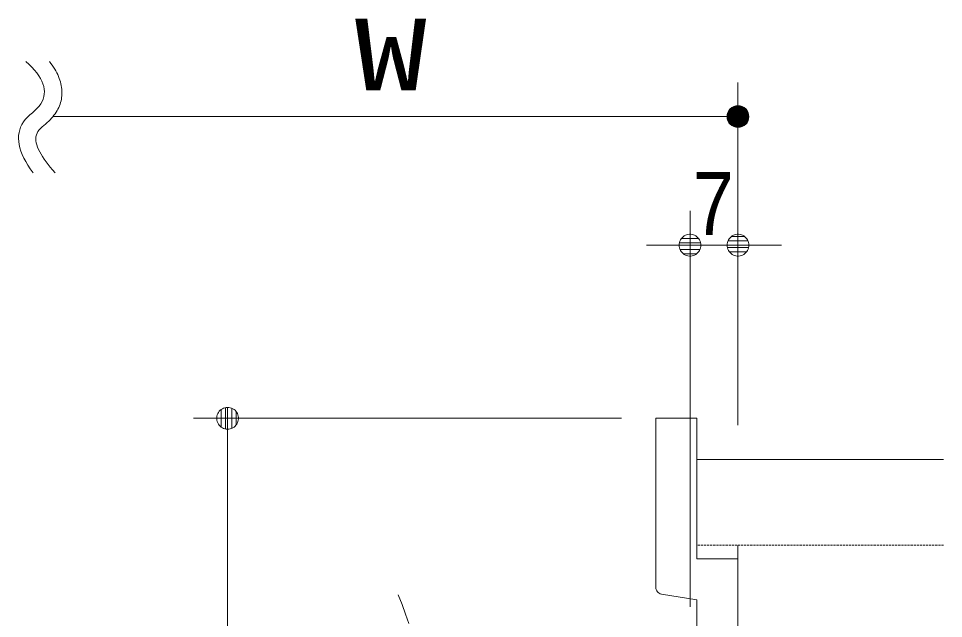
# Model space of a CAD drawing. Units: millimetres, scale not verified. Extents: x -6062 to 6062, y -3045 to 3045.
# Drawn here: x -1455 to -914, y 1636 to 1986 of the extents above; entities that cross this region are included whole.
import ezdxf
from ezdxf.enums import TextEntityAlignment as Align

# ---------------------------------------------------------------- set-up
doc = ezdxf.new("R2010")
doc.units = ezdxf.units.MM
doc.header["$LTSCALE"] = 20
doc.linetypes.add('DASHED1', pattern=[1.8, 1.2, -0.6])
for name, color, linetype, lineweight in [('0-1_0', 7, 'Continuous', 9), ('0-2_2寸法-1', 7, 'Continuous', 9), ('0-3_2寸法-3', 7, 'Continuous', 9), ('0-4_3一般', 7, 'Continuous', 9)]:
    doc.layers.add(name, color=color, linetype=linetype, lineweight=lineweight)
doc.styles.add('ＭＳ ゴシック', font='')
doc.styles.add('ＭＳ Ｐゴシック', font='')
doc.styles.get('ＭＳ ゴシック').set_extended_font_data('MS Gothic')
doc.styles.get('ＭＳ Ｐゴシック').set_extended_font_data('MS PGothic')

# ---------------------------------------------------------------- blocks, each defined once
blk = doc.blocks.new('_Dot')
at = {"layer": '0-1_0'}
for p, q in [((-10, 0), (-20, 0)), ((9.78, 2), (-9.78, 2)), ((7.99, 6), (-7.99, 6)), ((9.16, -3.98), (-9.16, -3.98)), ((6, -7.98), (-6, -7.98))]:
    blk.add_line(p, q, dxfattribs=at)
for points in [[(10, 0), (9.92, 1.25), (9.69, 2.49), (9.3, 3.68), (8.76, 4.82), (8.09, 5.88), (7.29, 6.85), (6.37, 7.71), (5.36, 8.44), (4.26, 9.05), (3.09, 9.51), (1.87, 9.82), (0.63, 9.98), (-0.63, 9.98), (-1.87, 9.82), (-3.09, 9.51), (-4.26, 9.05), (-5.36, 8.44), (-6.37, 7.71), (-7.29, 6.85), (-8.09, 5.88), (-8.76, 4.82), (-9.3, 3.68), (-9.69, 2.49), (-9.92, 1.25), (-10, 0), (0, 0)], [(-10, 0), (-9.92, -1.25), (-9.69, -2.49), (-9.3, -3.68), (-8.76, -4.82), (-8.09, -5.88), (-7.29, -6.85), (-6.37, -7.71), (-5.36, -8.44), (-4.26, -9.05), (-3.09, -9.51), (-1.87, -9.82), (-0.63, -9.98), (0.63, -9.98), (1.87, -9.82), (3.09, -9.51), (4.26, -9.05), (5.36, -8.44), (6.37, -7.71), (7.29, -6.85), (8.09, -5.88), (8.76, -4.82), (9.3, -3.68), (9.69, -2.49), (9.92, -1.25), (10, 0), (0, 0)]]:
    blk.add_lwpolyline(points, close=True, dxfattribs=at)
blk = doc.blocks.new('グループ')
at = {"layer": '0-3_2寸法-3'}
blk.add_line((6796, 37965.6), (6827.9, 37920.9), dxfattribs=at)
for points in [[(6743.4, 39220.9), (6780.9, 39186.4), (6814.8, 39152.5), (6845.2, 39119), (6872.1, 39086), (6895.4, 39053.4), (6915.2, 39021.4), (6931.4, 38989.8), (6944.1, 38958.7), (6953.3, 38928), (6959, 38897.8), (6961.1, 38868.2), (6959.7, 38838.9), (6954.7, 38810.2), (6946.2, 38781.9), (6934.2, 38754.1), (6918.7, 38726.8), (6899.6, 38700), (6877, 38673.6), (6850.8, 38647.7), (6821.2, 38622.3), (6790, 38596.9), (6762.1, 38570.5), (6737.5, 38543), (6716.1, 38514.6), (6698.2, 38485.2), (6683.5, 38454.7), (6672.2, 38423.2), (6664.2, 38390.7), (6659.6, 38357.1), (6658.2, 38322.6), (6660.2, 38287), (6665.5, 38250.4), (6674.2, 38212.8), (6686.2, 38174.2), (6701.5, 38134.5), (6720.1, 38093.8), (6742.1, 38052.1), (6767.3, 38009.4), (6796, 37965.6)], [(7019.7, 39220.9), (7037, 39198.6), (7053.2, 39176.4), (7068.1, 39154.3), (7081.9, 39132.3), (7094.5, 39110.3), (7105.9, 39088.4), (7116.3, 39066.5), (7125.6, 39044.9), (7134, 39023.4), (7141.4, 39002.1), (7147.8, 38980.9), (7153.3, 38959.9), (7157.8, 38939.1), (7161.3, 38918.4), (7163.8, 38898), (7165.4, 38877.6), (7166, 38857.5), (7165.7, 38837.5), (7164.3, 38817.7), (7162, 38798), (7158.8, 38778.6), (7154.5, 38759.2), (7149.3, 38740.1), (7143.1, 38721.1), (7136, 38702.3), (7127.8, 38683.7), (7118.7, 38665.2), (7108.7, 38646.9), (7097.6, 38628.7), (7085.6, 38610.7), (7072.6, 38592.9), (7058.7, 38575.3), (7043.8, 38557.8), (7027.9, 38540.5), (7011, 38523.4), (6993.2, 38506.4), (6974.4, 38489.6), (6954.6, 38473), (6933.9, 38456.5)], [(6933.9, 38456.5), (6914.7, 38439.5), (6898.5, 38421.6), (6885.1, 38402.9), (6874.6, 38383.2), (6867, 38362.7), (6862.3, 38341.3), (6860.6, 38319), (6861.7, 38295.8), (6865.8, 38271.8), (6872.7, 38246.8), (6882, 38221.1), (6893.3, 38194.5), (6906.7, 38167.2), (6922, 38139.1), (6939.4, 38110.3), (6958.8, 38080.7), (6980.2, 38050.3), (7003.6, 38019.1), (7029, 37987.1), (7056.4, 37954.4), (7085.8, 37920.9)]]:
    blk.add_lwpolyline(points, dxfattribs=at)
blk = doc.blocks.new('グループ-1')
at = {"layer": '0-3_2寸法-3'}
for p, q in [((15060, 37376.9), (15060, 38976.9)), ((15144.1, 38671.8), (14975.9, 38671.8)), ((15139.4, 38675.8), (14980.6, 38675.8)), ((15134.7, 38679.8), (14985.3, 38679.8)), ((15128.1, 38683.8), (14991.9, 38683.8)), ((15121.6, 38687.8), (14998.4, 38687.8)), ((15113.8, 38691.8), (15006.2, 38691.8)), ((15104.2, 38695.8), (15015.8, 38695.8)), ((15091.1, 38699.8), (15028.9, 38699.8)), ((15063.2, 38703.8), (15056.8, 38703.8)), ((7060, 38576.9), (15060, 38576.9)), ((15187, 38575.8), (14933, 38575.8)), ((15186.9, 38579.8), (14933.1, 38579.8)), ((15186.7, 38571.8), (14933.3, 38571.8)), ((15186.6, 38583.8), (14933.4, 38583.8)), ((15186.4, 38567.8), (14933.6, 38567.8)), ((15186.3, 38587.8), (14933.7, 38587.8)), ((15186.1, 38563.8), (14933.9, 38563.8)), ((15186, 38591.8), (14934, 38591.8)), ((15185.6, 38595.8), (14934.4, 38595.8)), ((15184.8, 38599.8), (14935.2, 38599.8)), ((15183.9, 38603.8), (14936.1, 38603.8)), ((15182.9, 38607.8), (14937.1, 38607.8)), ((15182, 38611.8), (14938, 38611.8)), ((15181, 38615.8), (14939, 38615.8)), ((15179.4, 38619.8), (14940.6, 38619.8)), ((15177.8, 38623.8), (14942.2, 38623.8)), ((15176.1, 38627.8), (14943.9, 38627.8)), ((15174.4, 38631.8), (14945.6, 38631.8)), ((15172.6, 38635.8), (14947.4, 38635.8)), ((15170.1, 38639.8), (14949.9, 38639.8)), ((15167.7, 38643.8), (14952.3, 38643.8)), ((15165.2, 38647.8), (14954.8, 38647.8)), ((15162.7, 38651.8), (14957.3, 38651.8)), ((15159.3, 38655.8), (14960.7, 38655.8)), ((15155.9, 38659.8), (14964.1, 38659.8)), ((15152.5, 38663.8), (14967.5, 38663.8)), ((15148.7, 38667.8), (14971.3, 38667.8)), ((15185.8, 38559.8), (14934.2, 38559.8)), ((15185.3, 38555.8), (14934.7, 38555.8)), ((15184.3, 38551.8), (14935.7, 38551.8)), ((15183.3, 38547.8), (14936.7, 38547.8)), ((15182.4, 38543.8), (14937.6, 38543.8)), ((15181.4, 38539.8), (14938.6, 38539.8)), ((15180.1, 38535.8), (14939.9, 38535.8)), ((15178.5, 38531.8), (14941.5, 38531.8)), ((15176.8, 38527.8), (14943.2, 38527.8)), ((15175.2, 38523.8), (14944.8, 38523.8)), ((15173.5, 38519.8), (14946.5, 38519.8)), ((15171.2, 38515.8), (14948.8, 38515.8)), ((15168.7, 38511.8), (14951.3, 38511.8)), ((15166.3, 38507.8), (14953.7, 38507.8)), ((15163.8, 38503.8), (14956.2, 38503.8)), ((15160.8, 38499.8), (14959.2, 38499.8)), ((15157.4, 38495.8), (14962.6, 38495.8)), ((15154, 38491.8), (14966, 38491.8)), ((15150.5, 38487.8), (14969.5, 38487.8)), ((15146.1, 38483.8), (14973.9, 38483.8)), ((15141.4, 38479.8), (14978.6, 38479.8)), ((15136.7, 38475.8), (14983.3, 38475.8)), ((15131, 38471.8), (14989, 38471.8)), ((15124.5, 38467.8), (14995.5, 38467.8)), ((15117.9, 38463.8), (15002.1, 38463.8)), ((15108.4, 38459.8), (15011.6, 38459.8)), ((15098.4, 38455.8), (15021.6, 38455.8)), ((15081.7, 38451.8), (15038.3, 38451.8))]:
    blk.add_line(p, q, dxfattribs=at)
blk.add_circle((15060, 38576.9), 127.1, dxfattribs=at)
blk.add_circle((15060, 38576.9), 127.1, dxfattribs=at)
blk.add_blockref('グループ', (0, 0), dxfattribs=at)
at = {"layer": '0-3_2寸法-3', "style": 'ＭＳ ゴシック', "width": 1.5}
blk.add_text('W', height=836.9, dxfattribs=at).set_placement((10579.1, 38633.7), align=Align.BOTTOM_LEFT)
blk = doc.blocks.new('グループ-34')
at = {"layer": '0-4_3一般'}
for p, q in [((14100, 35056.9), (14100, 33084.7)), ((17460, 34576.9), (14580, 34576.9)), ((15060, 25176.9), (15060, 33576.9)), ((14580, 33416.9), (15060, 33416.9)), ((15060, 33416.9), (15060, 32296.9)), ((14580, 32936.9), (14166.8, 33005.7)), ((14580, 32936.9), (14580, 31552.9))]:
    blk.add_line(p, q, dxfattribs=at)
at = {"layer": '0-4_3一般', "linetype": 'DASHED1'}
blk.add_line((17460, 33576.9), (14580, 33576.9), dxfattribs=at)
at = {"layer": '0-4_3一般'}
for points in [[(14100, 35056.9), (14580, 35056.9), (14580, 33416.9)], [(11091.1, 32996.9), (11137.5, 32881.6), (11179.3, 32769.3), (11216.5, 32660)]]:
    blk.add_lwpolyline(points, dxfattribs=at)
for start, end in [(180, 220.26884), (220.26884, 260.53768)]:
    blk.add_arc((14180, 33084.7), 80, start, end, dxfattribs=at)

msp = doc.modelspace()

# ---------------------------------------------------------------- linework, layer by layer
at = {"layer": '0-2_2寸法-1'}
for p, q in [((-1062.5, 1642.84), (-1062.5, 1873.84)), ((-1034.5, 1748.84), (-1034.5, 1873.84)), ((-1075.21, 1853.84), (-1087.92, 1853.84)), ((-1062.5, 1853.84), (-1034.5, 1853.84)), ((-1021.79, 1853.84), (-1009.08, 1853.84)), ((-1102.5, 1752.84), (-1352.5, 1752.84)), ((-1332.5, 1740.13), (-1332.5, 1197.56))]:
    msp.add_line(p, q, dxfattribs=at)

# ---------------------------------------------------------------- block references
at = {"layer": '0-2_2寸法-1', "xscale": 0.6356201, "yscale": 0.6356201}
msp.add_blockref('_Dot', (-1062.5, 1853.84), dxfattribs=at)
for p, rotation in [((-1034.5, 1853.84), 180), ((-1332.5, 1752.84), 90)]:
    msp.add_blockref('_Dot', p, dxfattribs=dict(at, rotation=rotation))
at = {"layer": '0-3_2寸法-3', "xscale": 0.05, "yscale": 0.05}
msp.add_blockref('グループ-1', (-1787.5, 0), dxfattribs=at)
at = {"layer": '0-4_3一般', "xscale": 0.05, "yscale": 0.05}
msp.add_blockref('グループ-34', (-1787.5, 0), dxfattribs=at)

# ---------------------------------------------------------------- texts
at = {"layer": '0-2_2寸法-1', "style": 'ＭＳ Ｐゴシック', "width": 0.9}
msp.add_text('7', height=36.66, dxfattribs=at).set_placement((-1060.9, 1848.79), align=Align.BOTTOM_LEFT)

doc.saveas('drawing.dxf')
